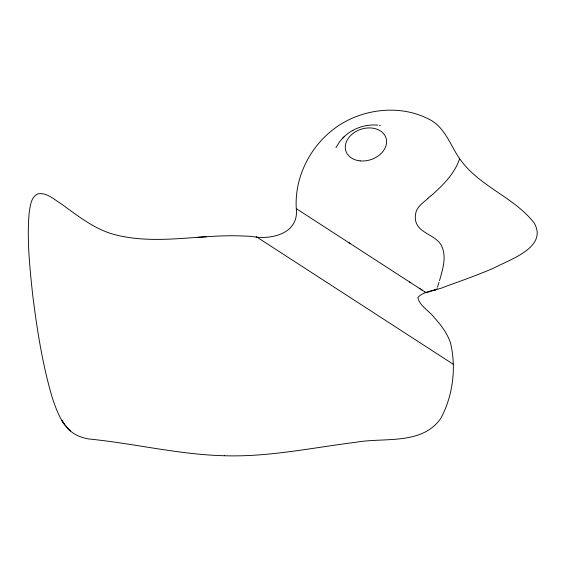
<?xml version="1.0" encoding="UTF-8"?>
<svg xmlns="http://www.w3.org/2000/svg" width="566" height="566" viewBox="0 0 566 566"><rect width="100%" height="100%" fill="white"/><g stroke="black" fill="none" stroke-linecap="round" stroke-linejoin="round"><path stroke-width="0.85" d="M296.244 208.132C294.15 169.616 318.63 131.687 354.33 117.339C377.699 107.781 405.419 107.271 428.186 118.818C444.692 126.359 450.048 144.868 459.627 158.713A90.659 90.659 0 0 0 472.433 173.139C491.889 191.025 517.55 201.793 534.092 222.827C548.489 247.604 508.827 259.815 493.071 268.404C477.421 275.048 461.424 280.828 445.414 286.516C436.924 290.691 423.531 290.556 417.821 297.638C419.887 306.319 429.516 310.932 434.504 317.88C441.197 325.174 447.253 333.353 450.472 342.819C456.472 367.744 452.97 395.867 440.744 418.458C421.769 445.499 384.017 437.178 355.837 442.287C312.213 447.699 268.758 457.137 224.56 455.743L224.56 455.743M439.513 280.708C442.548 269.642 446.878 257.169 441.671 246.061C435.905 234.013 416.364 233.574 415.345 218.575A17.213 16.237 -72.3 0 1 415.593 213.927C416.654 206.887 422.965 202.819 427.931 198.525M439.032 282.271L437.596 286.757M459.613 158.742C454.625 173.896 442.577 185.556 430.917 195.949M437.023 288.497L437.27 287.74M425.766 292.488L426.198 292.764L436.726 289.375M335.978 147.627L339.72 141.571L343.463 137.368M344.029 136.823C352.936 128.284 365.671 123.961 377.932 125.171M342.855 137.963L344.588 136.279M352.455 130.597L352.83 130.399M433.903 290.33L436.697 289.459M410.35 282.505L296.266 208.621C299.216 233.836 270.732 240.366 251.205 236.34L242.22 235.972C198.8 234.034 154.461 246.054 111.813 233.829C92.966 227.971 77.252 215.476 61.51 204.043C54.4 199.77 46.837 192.093 37.773 193.897C30.769 197.095 30.26 206.3 29.156 212.943C26.814 239.927 29.765 267.046 32.559 293.874C36.903 328.577 42.209 363.33 52.051 396.95C56.076 409.147 60.569 422.08 70.347 430.945L64.68 424.733L61.871 420.481L64.68 424.733M197.513 237.331L206.399 236.765M224.497 455.743C178.792 454.625 134.199 443.447 88.834 438.975L88.805 438.975C80.789 437.667 72.922 434.292 67.453 428.122M379.496 125.362L380.324 125.475M421.62 289.799L422.194 290.174M348.55 242.481L350.113 243.493M409.628 282.031L420.354 288.985M424.422 291.617L425.929 292.594M419.201 288.236L424.783 291.851M256.193 236.652L453.239 364.256M430.62 195.977A58.758 14.369 -35.4 0 1 427.663 198.517M360.132 160.878A21.112 15.968 -18.2 0 0 385.998 137.913A21.112 15.968 -18.2 0 0 351.635 134.566A21.112 15.968 -18.2 0 0 360.132 160.878"/></g></svg>
